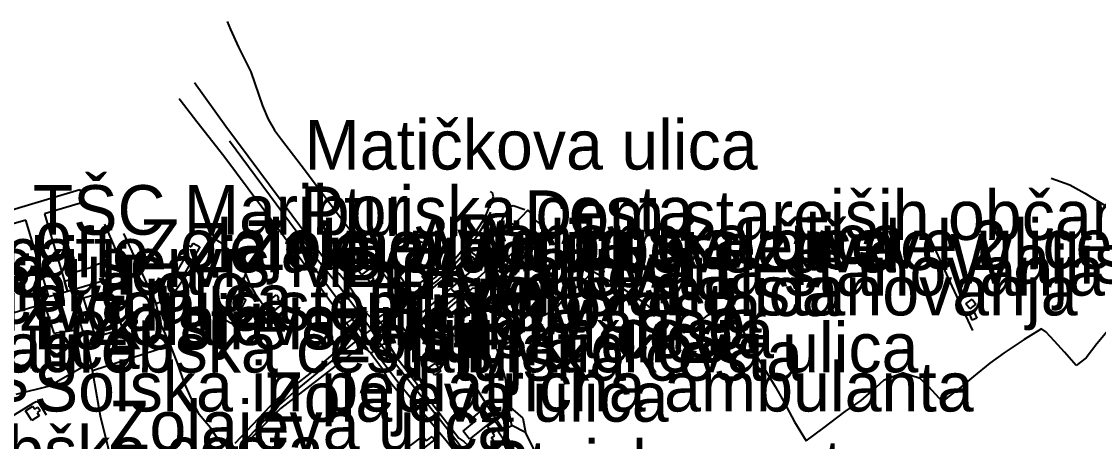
# Model space of a CAD drawing. Extents: x -8864 to 13231, y -7697 to 8949.
# Drawn here: x -1124 to 223, y 4806 to 5332 of the extents above; entities that cross this region are included whole.
import ezdxf

# ---------------------------------------------------------------- set-up
doc = ezdxf.new("R2010")
doc.units = 0
for name, color, linetype in [('OSM_BUILDING_APARTMENTS', 9, 'CONTINUOUS'), ('OSM_BUILDING_GARAGE', 9, 'CONTINUOUS'), ('OSM_BUILDING_HOUSE', 9, 'CONTINUOUS'), ('OSM_BUILDING_INDUSTRIAL', 9, 'CONTINUOUS'), ('OSM_BUILDING_SCHOOL', 9, 'CONTINUOUS'), ('OSM_BUILDING_YES', 9, 'CONTINUOUS'), ('OSM_HIGHWAY_CYCLEWAY', 8, 'CONTINUOUS'), ('OSM_HIGHWAY_FOOTWAY', 8, 'CONTINUOUS'), ('OSM_HIGHWAY_PATH', 8, 'CONTINUOUS'), ('OSM_HIGHWAY_PRIMARY', 8, 'CONTINUOUS'), ('OSM_HIGHWAY_RESIDENTIAL', 8, 'CONTINUOUS'), ('OSM_HIGHWAY_SERVICE', 8, 'CONTINUOUS'), ('OSM_HIGHWAY_TERTIARY', 8, 'CONTINUOUS'), ('OSM_HIGHWAY_TRACK', 8, 'CONTINUOUS'), ('OSM_LABELS', 8, 'CONTINUOUS'), ('OSM_LEISURE_PITCH', 3, 'CONTINUOUS')]:
    doc.layers.add(name, color=color, linetype=linetype)

msp = doc.modelspace()

# ---------------------------------------------------------------- linework, layer by layer
at = {"layer": 'OSM_BUILDING_APARTMENTS'}
for p, q in [((-490.559013, 5095.729903), (-508.384436, 5077.126992)), ((-481.615673, 5088.235365), (-490.559013, 5095.729903)), ((-516.225172, 5081.074412), (-536.9679, 5043.090225)), ((-508.384436, 5077.126992), (-516.225172, 5081.074412)), ((-483.154724, 5084.332423), (-481.615673, 5088.235365)), ((-471.676928, 5075.84825), (-483.154724, 5084.332423)), ((-474.793314, 5073.046138), (-471.676928, 5075.84825)), ((-470.581981, 5071.200303), (-474.793314, 5073.046138)), ((-471.186882, 5061.048206), (-464.364523, 5067.96453)), ((-468.591169, 5073.290767), (-470.581981, 5071.200303)), ((-464.364523, 5067.96453), (-468.591169, 5073.290767)), ((-489.586578, 5039.47639), (-477.588108, 5066.696908)), ((-477.588108, 5066.696908), (-475.61261, 5065.818468)), ((-475.61261, 5065.818468), (-476.378307, 5064.739877)), ((-476.378307, 5064.739877), (-471.186882, 5061.048206)), ((-533.797915, 5040.866327), (-537.496231, 5035.473373)), ((-536.9679, 5043.090225), (-533.797915, 5040.866327)), ((-516.27877, 5035.362178), (-505.551357, 5046.848614)), ((-505.551357, 5046.848614), (-489.586578, 5039.47639)), ((-537.496231, 5035.473373), (-507.082751, 5014.47977)), ((-501.026089, 5027.41174), (-516.27877, 5035.362178)), ((-503.744313, 5024.620748), (-501.026089, 5027.41174)), ((-507.082751, 5014.47977), (-500.513072, 5022.363491)), ((-500.513072, 5022.363491), (-503.744313, 5024.620748)), ((-560.451823, 4997.222318), (-571.37066, 4987.492762)), ((-571.37066, 4987.492762), (-561.003124, 4974.571911)), ((-555.666217, 4997.756053), (-560.451823, 4997.222318)), ((-527.220579, 4995.799023), (-555.666217, 4997.756053)), ((-528.346153, 4979.086425), (-527.220579, 4995.799023)), ((-590.773419, 4971.591887), (-578.966373, 4981.643909)), ((-578.966373, 4981.643909), (-567.978623, 4968.200442)), ((-561.003124, 4974.571911), (-553.71369, 4980.109419)), ((-553.71369, 4980.109419), (-528.346153, 4979.086425)), ((-594.372194, 4939.367597), (-593.001597, 4968.289398)), ((-593.001597, 4968.289398), (-590.773419, 4971.591887)), ((-576.19455, 4961.628822), (-577.320125, 4937.210416)), ((-567.978623, 4968.200442), (-576.19455, 4961.628822)), ((-577.320125, 4937.210416), (-594.372194, 4939.367597))]:
    msp.add_line(p, q, dxfattribs=at)
at = {"layer": 'OSM_BUILDING_GARAGE'}
for p, q in [((-690.995482, 5008.764351), (-685.918912, 5012.51162)), ((-688.591194, 5005.50634), (-690.995482, 5008.764351)), ((-683.506966, 5009.253609), (-688.591194, 5005.50634)), ((-685.918912, 5012.51162), (-683.506966, 5009.253609))]:
    msp.add_line(p, q, dxfattribs=at)
at = {"layer": 'OSM_BUILDING_HOUSE'}
for p, q in [((-702.350766, 5019.250033), (-692.289509, 5026.75569)), ((-698.744334, 5014.424173), (-702.350766, 5019.250033)), ((-688.67542, 5021.918711), (-698.744334, 5014.424173)), ((-692.289509, 5026.75569), (-688.67542, 5021.918711)), ((-857.695347, 4978.830677), (-853.147108, 4988.293365)), ((-853.147108, 4988.293365), (-843.752007, 4983.789971)), ((-816.271146, 4980.709871), (-805.130257, 4989.472031)), ((-805.130257, 4989.472031), (-802.450318, 4986.069467)), ((-848.300246, 4974.327282), (-857.695347, 4978.830677)), ((-843.752007, 4983.789971), (-848.300246, 4974.327282)), ((-807.848481, 4970.012919), (-816.271146, 4980.709871)), ((-798.238985, 4977.574174), (-807.848481, 4970.012919)), ((-807.848481, 4970.012919), (-798.238985, 4977.574174)), ((-791.378341, 4973.359887), (-806.340058, 4961.595463)), ((-802.450318, 4986.069467), (-803.981712, 4984.868561)), ((-803.981712, 4984.868561), (-798.238985, 4977.574174)), ((-798.238985, 4977.574174), (-796.056749, 4979.297696)), ((-796.056749, 4979.297696), (-791.378341, 4973.359887)), ((57.572748, 4978.10791), (65.306286, 4984.056839)), ((62.36601, 4971.880994), (57.572748, 4978.10791)), ((70.099548, 4977.829923), (62.36601, 4971.880994)), ((65.306286, 4984.056839), (70.099548, 4977.829923)), ((-811.010809, 4967.533272), (-807.848481, 4970.012919)), ((-806.340058, 4961.595463), (-811.010809, 4967.533272)), ((61.830022, 4966.098858), (67.480865, 4968.634102)), ((65.505367, 4957.903792), (61.830022, 4966.098858)), ((71.15621, 4960.439036), (65.505367, 4957.903792)), ((67.480865, 4968.634102), (71.15621, 4960.439036)), ((-656.010792, 4945.316526), (-648.277253, 4950.753958)), ((-648.277253, 4950.753958), (-642.932689, 4943.159344)), ((-650.673885, 4937.721913), (-656.010792, 4945.316526)), ((-642.932689, 4943.159344), (-650.673885, 4937.721913)), ((-643.767299, 4928.114671), (-636.462551, 4933.296354)), ((-636.462551, 4933.296354), (-630.918905, 4925.50159)), ((-638.223654, 4920.319907), (-643.767299, 4928.114671)), ((-630.918905, 4925.50159), (-638.223654, 4920.319907)), ((-614.165458, 4898.236594), (-606.171583, 4903.907535)), ((-607.404355, 4888.729428), (-614.165458, 4898.236594)), ((-599.410479, 4894.400369), (-607.404355, 4888.729428)), ((-606.171583, 4903.907535), (-599.410479, 4894.400369)), ((-558.759633, 4836.256542), (-546.745849, 4846.052815)), ((-546.745849, 4846.052815), (-535.053658, 4831.730909)), ((-571.814764, 4818.721102), (-555.375252, 4832.108971)), ((-535.053658, 4831.730909), (-563.506953, 4808.546766)), ((-555.375252, 4832.108971), (-558.759633, 4836.256542)), ((-541.148605, 4824.514358), (-531.424254, 4831.25277)), ((-531.424254, 4831.25277), (-526.217516, 4823.747113)), ((-563.506953, 4808.546766), (-571.814764, 4818.721102)), ((-535.934209, 4817.0087), (-541.148605, 4824.514358)), ((-536.018436, 4810.581633), (-532.603428, 4812.772174)), ((-526.217516, 4823.747113), (-535.934209, 4817.0087)), ((-535.000059, 4816.497204), (-528.882141, 4820.433504)), ((-532.603428, 4812.772174), (-535.000059, 4816.497204)), ((-528.882141, 4820.433504), (-520.712155, 4807.712804)), ((-530.245081, 4801.597083), (-536.018436, 4810.581633)), ((-520.712155, 4807.712804), (-530.245081, 4801.597083))]:
    msp.add_line(p, q, dxfattribs=at)
at = {"layer": 'OSM_BUILDING_INDUSTRIAL'}
for p, q in [((-661.684606, 5036.974504), (-651.171588, 5066.619072)), ((-651.171588, 5066.619072), (-596.745854, 5045.102853)), ((-596.745854, 5045.102853), (-606.35535, 5019.628096)), ((-663.292569, 5030.569676), (-657.465616, 5034.717247)), ((-642.327789, 5001.247574), (-663.292569, 5030.569676)), ((-657.465616, 5034.717247), (-661.684606, 5036.974504)), ((-619.050604, 5013.712525), (-623.35382, 5013.356702)), ((-623.35382, 5013.356702), (-620.000068, 5008.664276)), ((-612.412012, 5016.192172), (-619.050604, 5013.712525)), ((-606.35535, 5019.628096), (-612.412012, 5016.192172)), ((-636.799457, 5005.194994), (-642.327789, 5001.247574)), ((-632.771892, 4999.546292), (-636.799457, 5005.194994)), ((-620.000068, 5008.664276), (-632.771892, 4999.546292))]:
    msp.add_line(p, q, dxfattribs=at)
at = {"layer": 'OSM_BUILDING_SCHOOL'}
for p, q in [((-1172.235963, 5085.433253), (-1051.22523, 5121.393692)), ((-1051.22523, 5121.393692), (-1046.485567, 5105.492818)), ((-1046.485567, 5105.492818), (-1095.559079, 5090.915163)), ((-1118.912834, 5083.164877), (-1153.820954, 5072.79039)), ((-1117.274242, 5077.404979), (-1118.912834, 5083.164877)), ((-1095.559079, 5090.915163), (-1070.467193, 5006.584931)), ((-1090.229829, 4986.769995), (-1117.274242, 5077.404979)), ((-1070.467193, 5006.584931), (-1066.654022, 4993.775275)), ((-1066.654022, 4993.775275), (-1090.229829, 4986.769995))]:
    msp.add_line(p, q, dxfattribs=at)
at = {"layer": 'OSM_BUILDING_YES'}
for p, q in [((-912.159365, 5049.650726), (-909.533025, 5054.254196)), ((-909.533025, 5054.254196), (-901.355382, 5049.606248)), ((-929.487085, 5018.505027), (-916.493209, 5041.311106)), ((-901.355382, 5049.606248), (-921.631035, 5014.034991)), ((-919.709136, 5043.145823), (-915.053699, 5051.30753)), ((-916.493209, 5041.311106), (-919.709136, 5043.145823)), ((-915.053699, 5051.30753), (-912.159365, 5049.650726)), ((-1037.251263, 5025.577024), (-1023.606544, 5029.624519)), ((-1023.606544, 5029.624519), (-1017.304859, 5008.430766)), ((-1062.350806, 5016.414562), (-1036.784187, 5024.009176)), ((-1060.321709, 5009.598313), (-1062.350806, 5016.414562)), ((-1036.784187, 5024.009176), (-1037.251263, 5025.577024)), ((-921.631035, 5014.034991), (-929.487085, 5018.505027)), ((-1070.467193, 5006.584931), (-1060.321709, 5009.598313)), ((-1066.654022, 4993.775275), (-1070.467193, 5006.584931)), ((-1017.304859, 5008.430766), (-1066.654022, 4993.775275)), ((-1046.791846, 4985.702523), (-1023.269638, 4992.452055)), ((-1023.269638, 4992.452055), (-1021.386023, 4986.391932)), ((-1021.386023, 4986.391932), (-1011.539162, 4989.216283)), ((-1011.539162, 4989.216283), (-997.917414, 4946.484073)), ((-848.797949, 4992.329741), (-845.957214, 4997.222318)), ((-843.660123, 4989.349717), (-848.797949, 4992.329741)), ((-845.957214, 4997.222318), (-840.819388, 4994.253413)), ((-840.819388, 4994.253413), (-843.660123, 4989.349717)), ((-1031.477908, 4936.320857), (-1046.791846, 4985.702523)), ((-858.177736, 4954.356674), (-848.97406, 4970.924718)), ((-841.133324, 4966.576996), (-850.344657, 4950.008952)), ((-848.97406, 4970.924718), (-841.133324, 4966.576996)), ((-997.917414, 4946.484073), (-1031.477908, 4936.320857)), ((-850.344657, 4950.008952), (-858.177736, 4954.356674)), ((-1119.410536, 4844.062426), (-1110.038407, 4850.189266)), ((-1111.454946, 4831.897701), (-1119.410536, 4844.062426)), ((-1110.038407, 4850.189266), (-1107.549892, 4846.3864)), ((-1107.549892, 4846.3864), (-1103.843919, 4848.79933)), ((-1100.980213, 4844.429369), (-1104.686186, 4842.016439)), ((-1104.686186, 4842.016439), (-1102.082816, 4838.024541)), ((-1103.843919, 4848.79933), (-1100.980213, 4844.429369)), ((-1102.082816, 4838.024541), (-1111.454946, 4831.897701)), ((-637.366073, 4800.674165), (-621.937281, 4812.371872)), ((-621.937281, 4812.371872), (-617.542181, 4806.589736)), ((-617.542181, 4806.589736), (-610.382915, 4812.027167)), ((-610.382915, 4812.027167), (-607.304814, 4807.968553)), ((-607.304814, 4807.968553), (-629.900529, 4790.833414))]:
    msp.add_line(p, q, dxfattribs=at)
at = {"layer": 'OSM_HIGHWAY_CYCLEWAY'}
for p, q in [((-868.75201, 5200.275373), (-907.925061, 5255.083353)), ((-927.189995, 5235.490807), (-925.96488, 5233.711688)), ((-925.96488, 5233.711688), (-905.09964, 5206.71356)), ((-905.09964, 5206.71356), (-880.314032, 5175.401068)), ((-786.194573, 5089.469629), (-868.75201, 5200.275373)), ((-880.314032, 5175.401068), (-869.961811, 5162.102155)), ((-869.961811, 5162.102155), (-840.635621, 5122.672434)), ((-840.635621, 5122.672434), (-805.857669, 5076.237433)), ((-747.840817, 5037.374806), (-786.194573, 5089.469629)), ((-805.857669, 5076.237433), (-773.575889, 5032.437751)), ((-773.575889, 5032.437751), (-745.398244, 4992.018395)), ((-742.197631, 5030.291689), (-747.840817, 5037.374806)), ((-735.811719, 5023.831264), (-742.197631, 5030.291689)), ((-726.807124, 5015.925304), (-735.811719, 5023.831264)), ((-719.525347, 5007.107547), (-726.807124, 5015.925304)), ((-715.719834, 5001.881385), (-719.525347, 5007.107547)), ((-710.04602, 4994.119979), (-715.719834, 5001.881385)), ((-745.398244, 4992.018395), (-717.465622, 4953.98973)), ((-705.252757, 4986.336335), (-710.04602, 4994.119979)), ((-701.370674, 4979.275457), (-705.252757, 4986.336335)), ((-698.254288, 4974.293924), (-701.370674, 4979.275457)), ((-694.992419, 4969.479184), (-698.254288, 4974.293924)), ((-709.992421, 4959.104697), (-700.857657, 4965.554003)), ((-700.857657, 4965.554003), (-694.992419, 4969.479184)), ((-690.01539, 4963.930557), (-694.992419, 4969.479184)), ((-688.154746, 4962.207035), (-690.01539, 4963.930557)), ((-686.003138, 4960.683665), (-688.154746, 4962.207035)), ((-682.909723, 4960.394558), (-686.003138, 4960.683665)), ((-679.548314, 4960.694784), (-682.909723, 4960.394558)), ((-675.023045, 4954.957126), (-679.548314, 4960.694784)), ((-717.465622, 4953.98973), (-709.992421, 4959.104697)), ((-717.465622, 4953.98973), (-714.280324, 4949.775443)), ((-714.280324, 4949.775443), (-711.087368, 4945.205331)), ((-671.822432, 4950.820675), (-675.023045, 4954.957126)), ((-670.566689, 4949.17499), (-671.822432, 4950.820675)), ((-671.385985, 4945.616752), (-670.566689, 4949.17499)), ((-711.087368, 4945.205331), (-710.413554, 4943.181583)), ((-710.206816, 4940.357232), (-710.796403, 4937.221535)), ((-710.796403, 4937.221535), (-706.018454, 4931.606192)), ((-710.413554, 4943.181583), (-710.206816, 4940.357232)), ((-672.28185, 4942.047395), (-671.385985, 4945.616752)), ((-671.868374, 4938.989535), (-672.28185, 4942.047395)), ((-670.421207, 4935.553612), (-671.868374, 4938.989535)), ((-668.813243, 4932.907172), (-670.421207, 4935.553612)), ((-667.289507, 4930.76111), (-668.813243, 4932.907172)), ((-706.018454, 4931.606192), (-700.344641, 4924.890018)), ((-700.344641, 4924.890018), (-698.499311, 4922.755075)), ((-698.499311, 4922.755075), (-695.467151, 4922.454849)), ((-695.467151, 4922.454849), (-692.955666, 4921.487453)), ((-692.955666, 4921.487453), (-690.283384, 4918.996687)), ((-690.283384, 4918.996687), (-687.366079, 4916.361367)), ((-685.627947, 4917.417719), (-682.680014, 4919.319152)), ((-682.680014, 4919.319152), (-673.629477, 4925.924131)), ((-673.629477, 4925.924131), (-669.640196, 4928.748482)), ((-669.640196, 4928.748482), (-667.289507, 4930.76111)), ((-687.366079, 4916.361367), (-685.627947, 4917.417719))]:
    msp.add_line(p, q, dxfattribs=at)
at = {"layer": 'OSM_HIGHWAY_FOOTWAY'}
for p, q in [((-544.157793, 5086.58968), (-533.476322, 5112.364664)), ((-534.839262, 5117.090449), (-537.212923, 5119.114196)), ((-533.476322, 5112.364664), (-534.839262, 5117.090449)), ((-556.684594, 5067.197285), (-547.580458, 5081.296802)), ((-547.580458, 5081.296802), (-544.157793, 5086.58968)), ((-576.500829, 5040.732893), (-556.684594, 5067.197285)), ((-584.923495, 5031.181248), (-576.500829, 5040.732893)), ((-648.36148, 4992.307502), (-682.6647, 5038.353321)), ((-605.559025, 5012.100199), (-584.923495, 5031.181248)), ((-579.47939, 5024.720823), (-566.056724, 5037.463762)), ((-566.056724, 5037.463762), (-562.212925, 5037.708391)), ((-562.212925, 5037.708391), (-560.252742, 5037.052341)), ((-560.252742, 5037.052341), (-558.813231, 5035.74024)), ((-557.771884, 5030.525198), (-558.9434, 5027.256068)), ((-558.813231, 5035.74024), (-557.771884, 5033.004845)), ((-557.771884, 5033.004845), (-557.771884, 5030.525198)), ((-600.528397, 5005.639774), (-579.47939, 5024.720823)), ((-544.356875, 5018.282637), (-563.024564, 5001.436606)), ((-636.883684, 4988.960535), (-605.559025, 5012.100199)), ((-631.232841, 4979.63128), (-600.528397, 5005.639774)), ((-563.024564, 5001.436606), (-578.889803, 4988.41568)), ((-563.024564, 5001.436606), (-524.479384, 5000.080027)), ((-524.479384, 5000.080027), (-522.075096, 4999.023676)), ((-654.831619, 4987.870824), (-651.631006, 4990.128082)), ((-652.902063, 4985.224385), (-654.831619, 4987.870824)), ((-651.631006, 4990.128082), (-648.36148, 4992.307502)), ((-648.36148, 4992.307502), (-645.428861, 4989.772258)), ((-645.428861, 4989.772258), (-639.525338, 4988.649189)), ((-639.525338, 4988.649189), (-636.883684, 4988.960535)), ((-636.883684, 4988.960535), (-634.134832, 4984.168033)), ((-578.889803, 4988.41568), (-610.000067, 4962.618457)), ((-586.876022, 4998.022921), (-578.889803, 4988.41568)), ((-578.889803, 4988.41568), (-562.090414, 4968.211561)), ((-522.075096, 4999.023676), (-520.566673, 4996.766419)), ((-520.467132, 4993.764156), (-521.707561, 4975.661622)), ((-520.566673, 4996.766419), (-520.42119, 4994.509162)), ((-520.42119, 4994.509162), (-520.467132, 4993.764156)), ((-520.467132, 4993.764156), (-515.505417, 4993.597363)), ((-515.505417, 4993.597363), (-513.024559, 4992.741162)), ((-513.024559, 4992.741162), (-510.719811, 4990.60622)), ((-510.719811, 4990.60622), (-509.264987, 4988.048736)), ((-509.264987, 4988.048736), (-509.00465, 4985.135429)), ((-677.166996, 4961.184042), (-653.836213, 4977.362904)), ((-653.836213, 4977.362904), (-652.794865, 4981.221368)), ((-651.003134, 4973.326528), (-653.836213, 4977.362904)), ((-652.794865, 4981.221368), (-652.902063, 4985.224385)), ((-647.243563, 4968.300517), (-651.003134, 4973.326528)), ((-636.340039, 4971.447334), (-633.376792, 4973.693471)), ((-634.134832, 4984.168033), (-631.232841, 4979.63128)), ((-633.376792, 4973.693471), (-632.879089, 4977.318426)), ((-632.879089, 4977.318426), (-631.232841, 4979.63128)), ((-631.232841, 4979.63128), (-622.702978, 4967.722304)), ((-552.182297, 4976.462225), (-562.090414, 4968.211561)), ((-545.872954, 4976.150879), (-552.182297, 4976.462225)), ((-546.761163, 4967.132971), (-545.872954, 4976.150879)), ((-521.776474, 4974.660867), (-545.872954, 4976.150879)), ((-521.707561, 4975.661622), (-521.776474, 4974.660867)), ((-519.264988, 4975.828414), (-521.707561, 4975.661622)), ((-515.160853, 4976.762451), (-519.264988, 4975.828414)), ((-512.595768, 4977.618652), (-515.160853, 4976.762451)), ((-510.375248, 4979.586802), (-512.595768, 4977.618652)), ((-509.18076, 4982.322198), (-510.375248, 4979.586802)), ((-509.096534, 4983.667656), (-509.18076, 4982.322198)), ((-509.00465, 4985.135429), (-509.096534, 4983.667656)), ((-509.096534, 4983.667656), (-500.918891, 4983.36743)), ((-677.166996, 4961.184042), (-679.548314, 4960.694784)), ((-668.407424, 4951.387769), (-647.243563, 4968.300517)), ((-647.243563, 4968.300517), (-643.7137, 4970.057397)), ((-643.7137, 4970.057397), (-639.563623, 4969.145599)), ((-639.563623, 4969.145599), (-636.340039, 4971.447334)), ((-571.003126, 4960.516873), (-571.454887, 4952.544196)), ((-562.090414, 4968.211561), (-571.003126, 4960.516873)), ((-562.090414, 4968.211561), (-561.06438, 4966.988417)), ((-561.06438, 4966.988417), (-553.690719, 4957.959389)), ((-553.690719, 4957.959389), (-548.568207, 4961.417551)), ((-548.568207, 4961.417551), (-546.761163, 4967.132971)), ((-670.566689, 4949.17499), (-668.407424, 4951.387769)), ((-571.454887, 4952.544196), (-558.805574, 4955.401906)), ((-558.805574, 4955.401906), (-553.690719, 4957.959389)), ((-714.356893, 4932.606946), (-757.641737, 4895.334407)), ((-711.868378, 4935.664806), (-714.356893, 4932.606946)), ((-710.796403, 4937.221535), (-711.868378, 4935.664806)), ((-928.277284, 4901.705876), (-938.162431, 4927.747728)), ((-704.724427, 4921.064913), (-800.153227, 4846.909016)), ((-702.465621, 4922.299176), (-704.724427, 4921.064913)), ((-700.344641, 4922.577164), (-702.465621, 4922.299176)), ((-698.499311, 4922.755075), (-700.344641, 4922.577164)), ((-667.289507, 4930.76111), (-660.627944, 4920.308787)), ((-660.627944, 4920.308787), (-655.528403, 4911.624463)), ((-687.366079, 4916.361367), (-672.450304, 4896.880016)), ((-655.528403, 4911.624463), (-577.036817, 4810.036778)), ((-920.880653, 4879.544727), (-928.277284, 4901.705876)), ((-757.641737, 4895.334407), (-805.70453, 4857.99515)), ((-672.450304, 4896.880016), (-667.549844, 4887.161579)), ((-911.225215, 4858.406571), (-920.880653, 4879.544727)), ((-667.549844, 4887.161579), (-661.010792, 4877.754489)), ((-661.010792, 4877.754489), (-652.297162, 4867.102015)), ((-902.189992, 4839.525673), (-911.225215, 4858.406571)), ((-805.70453, 4857.99515), (-857.457981, 4803.409561)), ((-887.817862, 4822.913151), (-902.189992, 4839.525673)), ((-800.153227, 4846.909016), (-845.750476, 4800.941033)), ((-880.834706, 4811.827017), (-887.817862, 4822.913151)), ((-872.703006, 4801.852832), (-880.834706, 4811.827017)), ((-577.036817, 4810.036778), (-570.750446, 4805.866969)), ((-570.750446, 4805.866969), (-565.513079, 4800.629688))]:
    msp.add_line(p, q, dxfattribs=at)
at = {"layer": 'OSM_HIGHWAY_PATH'}
for p, q in [((-422.281823, 5005.06156), (-409.165435, 5018.994284)), ((-409.165435, 5018.994284), (-373.79024, 4998.734569)), ((-444.372177, 4986.758875), (-422.281823, 5005.06156)), ((-456.018427, 4971.347258), (-444.372177, 4986.758875)), ((-373.79024, 4998.734569), (-345.666194, 4979.809192)), ((-345.666194, 4979.809192), (-325.980128, 4963.085475)), ((-250.765724, 4970.580013), (-233.545202, 4974.338402)), ((-233.545202, 4974.338402), (-226.294052, 4962.062482)), ((-507.419658, 4934.675172), (-471.14094, 4963.741525)), ((-471.14094, 4963.741525), (-456.018427, 4971.347258)), ((-325.980128, 4963.085475), (-295.023003, 4941.802766)), ((-280.275682, 4952.110536), (-264.44107, 4964.553248)), ((-264.44107, 4964.553248), (-250.765724, 4970.580013)), ((-226.294052, 4962.062482), (-221.485476, 4944.460325)), ((-295.023003, 4941.802766), (-280.275682, 4952.110536)), ((152.281793, 4946.97333), (130.581944, 4933.529864)), ((157.488532, 4943.070389), (152.281793, 4946.97333)), ((245.160823, 4956.513855), (221.286395, 4927.892281)), ((-526.125632, 4921.743202), (-507.419658, 4934.675172)), ((-221.485476, 4944.460325), (-210.275674, 4922.688358)), ((130.581944, 4933.529864), (105.405831, 4916.617116)), ((168.338456, 4931.361563), (157.488532, 4943.070389)), ((-525.306336, 4908.377571), (-526.125632, 4921.743202)), ((-210.275674, 4922.688358), (-197.902013, 4902.27297)), ((180.926513, 4917.484436), (168.338456, 4931.361563)), ((221.286395, 4927.892281), (207.833101, 4910.545873)), ((-518.369123, 4883.058487), (-525.306336, 4908.377571)), ((105.405831, 4916.617116), (87.611036, 4904.040969)), ((195.681492, 4901.005348), (180.926513, 4917.484436)), ((207.833101, 4910.545873), (195.681492, 4901.005348)), ((-197.902013, 4902.27297), (-181.355303, 4874.818943)), ((87.611036, 4904.040969), (67.212871, 4887.128221)), ((-516.408939, 4855.637818), (-518.369123, 4883.058487)), ((-59.800925, 4869.203599), (-44.670755, 4882.925053)), ((-44.670755, 4882.925053), (-21.638593, 4891.576018)), ((0.375191, 4884.52626), (-21.638593, 4891.576018)), ((11.225116, 4874.118415), (0.375191, 4884.52626)), ((67.212871, 4887.128221), (48.989286, 4871.950113)), ((-181.355303, 4874.818943), (-170.70446, 4856.160434)), ((-73.499242, 4857.11671), (-59.800925, 4869.203599)), ((28.154674, 4855.471025), (11.225116, 4874.118415)), ((48.989286, 4871.950113), (35.099544, 4861.108608)), ((-515.528387, 4851.134423), (-516.408939, 4855.637818)), ((-170.70446, 4856.160434), (-157.021457, 4830.541123)), ((-93.422675, 4843.417495), (-73.499242, 4857.11671)), ((35.099544, 4861.108608), (28.154674, 4855.471025)), ((-510.574329, 4825.893175), (-515.528387, 4851.134423)), ((-515.528387, 4851.134423), (-496.891326, 4835.111234)), ((-121.684546, 4821.890157), (-93.422675, 4843.417495)), ((-521.2558, 4820.233353), (-510.574329, 4825.893175)), ((-493.552887, 4816.930864), (-510.574329, 4825.893175)), ((-496.891326, 4835.111234), (-493.552887, 4816.930864)), ((-157.021457, 4830.541123), (-142.266478, 4806.467421)), ((-482.970957, 4795.781589), (-493.552887, 4816.930864)), ((-142.266478, 4806.467421), (-121.684546, 4821.890157))]:
    msp.add_line(p, q, dxfattribs=at)
at = {"layer": 'OSM_HIGHWAY_PRIMARY'}
for p, q in [((-840.344656, 5149.659443), (-863.981718, 5181.817016)), ((-754.356898, 5033.872166), (-840.344656, 5149.659443)), ((-760.735153, 5027.178231), (-709.992421, 4959.104697)), ((-725.635608, 4998.300909), (-754.356898, 5033.872166)), ((-700.857657, 4965.554003), (-725.635608, 4998.300909)), ((-686.608039, 4945.905859), (-700.857657, 4965.554003)), ((-709.992421, 4959.104697), (-696.35536, 4938.778264)), ((-673.629477, 4925.924131), (-686.608039, 4945.905859)), ((-696.35536, 4938.778264), (-682.680014, 4919.319152)), ((-682.680014, 4919.319152), (-654.831619, 4882.002135)), ((-665.015387, 4913.837242), (-673.629477, 4925.924131)), ((-590.421198, 4819.899768), (-665.015387, 4913.837242)), ((-654.831619, 4882.002135), (-634.295629, 4856.760886)), ((-634.295629, 4856.760886), (-592.970969, 4806.812125)), ((-539.510013, 4754.039013), (-590.421198, 4819.899768)), ((-592.970969, 4806.812125), (-552.128698, 4755.273277))]:
    msp.add_line(p, q, dxfattribs=at)
at = {"layer": 'OSM_HIGHWAY_RESIDENTIAL'}
for p, q in [((-866.776512, 5331.896808), (-862.787231, 5322.056057)), ((-862.787231, 5322.056057), (-852.894428, 5299.839311)), ((-852.894428, 5299.839311), (-837.144043, 5268.671373)), ((-837.144043, 5268.671373), (-822.909738, 5226.350584)), ((-822.909738, 5226.350584), (-815.536077, 5209.448955)), ((-815.536077, 5209.448955), (-807.856138, 5195.938771)), ((-807.856138, 5195.938771), (-799.004682, 5184.074273)), ((-799.004682, 5184.074273), (-774.28033, 5151.805505)), ((-774.28033, 5151.805505), (-751.585075, 5121.527126)), ((164.088839, 5135.782316), (187.427279, 5127.453816)), ((-751.585075, 5121.527126), (-740.046023, 5106.404616)), ((187.427279, 5127.453816), (206.309364, 5116.679028)), ((206.309364, 5116.679028), (254.3645, 5087.757227)), ((-740.046023, 5106.404616), (-726.608043, 5088.58007)), ((-726.608043, 5088.58007), (-720.536067, 5080.529557)), ((-886.562119, 5067.664304), (-891.209899, 5054.643378)), ((-886.562119, 5067.664304), (-882.174676, 5059.836181)), ((-720.536067, 5080.529557), (-700.352297, 5053.753819)), ((-996.86841, 5066.496757), (-965.176216, 4997.633739)), ((-891.209899, 5054.643378), (-901.53915, 5038.564592)), ((-882.174676, 5059.836181), (-876.569775, 5055.933239)), ((-876.569775, 5055.933239), (-869.00469, 5049.962072)), ((-700.352297, 5053.753819), (-689.770367, 5039.932289)), ((11.56968, 5062.71613), (39.785609, 5000.513688)), ((-869.00469, 5049.962072), (-860.980186, 5043.034628)), ((-860.980186, 5043.034628), (-854.663187, 5036.18502)), ((-901.53915, 5038.564592), (-911.36304, 5023.008421)), ((-854.663187, 5036.18502), (-847.412038, 5026.377628)), ((-689.770367, 5039.932289), (-651.631006, 4990.128082)), ((-911.36304, 5023.008421), (-922.68004, 5007.163144)), ((-847.412038, 5026.377628), (-844.60193, 5017.370839)), ((-844.60193, 5017.370839), (-844.058286, 5016.02538)), ((-844.058286, 5016.02538), (-838.866861, 5003.071171)), ((-922.68004, 5007.163144), (-935.00776, 4989.927931)), ((-838.866861, 5003.071171), (-832.090444, 4991.273389)), ((39.785609, 5000.513688), (65.918843, 4944.827268)), ((-965.176216, 4997.633739), (-958.292601, 4984.190272)), ((-935.00776, 4989.927931), (-941.577439, 4983.767732)), ((-832.090444, 4991.273389), (-814.134852, 4965.743034)), ((-651.631006, 4990.128082), (-642.09808, 4979.331054)), ((-958.292601, 4984.190272), (-955.704546, 4978.119029)), ((-941.577439, 4983.767732), (-955.704546, 4978.119029)), ((-642.09808, 4979.331054), (-636.340039, 4971.447334)), ((-636.340039, 4971.447334), (-621.967909, 4955.212875)), ((-621.967909, 4955.212875), (-615.359945, 4949.330663)), ((-615.359945, 4949.330663), (-596.217523, 4931.895298)), ((-696.35536, 4938.778264), (-706.018454, 4931.606192)), ((-706.018454, 4931.606192), (-779.785691, 4870.827045)), ((-596.217523, 4931.895298), (-573.782605, 4899.137273)), ((-573.782605, 4899.137273), (-555.237427, 4873.12878)), ((-779.785691, 4870.827045), (-802.480946, 4850.956511)), ((-555.237427, 4873.12878), (-548.774945, 4861.998168)), ((-548.774945, 4861.998168), (-541.585052, 4850.700763)), ((-802.480946, 4850.956511), (-850.627965, 4800.196027)), ((-541.585052, 4850.700763), (-521.2558, 4820.233353)), ((-521.2558, 4820.233353), (-508.568203, 4795.826067))]:
    msp.add_line(p, q, dxfattribs=at)
at = {"layer": 'OSM_HIGHWAY_SERVICE'}
for p, q in [((-516.041404, 5096.619463), (-549.448759, 5033.749851)), ((-513.170041, 5099.910833), (-516.041404, 5096.619463)), ((-508.996993, 5100.84487), (-513.170041, 5099.910833)), ((-494.364526, 5095.974532), (-508.996993, 5100.84487)), ((-1020.620327, 5077.994313), (-990.214504, 5008.730993)), ((-565.689189, 5046.826375), (-561.4702, 5042.99015)), ((-561.4702, 5042.99015), (-549.448759, 5033.749851)), ((-549.448759, 5033.749851), (-554.004655, 5025.832772)), ((-549.448759, 5033.749851), (-488.882136, 4994.76491)), ((-844.058286, 5016.02538), (-847.480951, 5006.084553)), ((-554.004655, 5025.832772), (-586.876022, 4998.022921)), ((-847.480951, 5006.084553), (-855.56671, 4994.953941)), ((-855.56671, 4994.953941), (-870.222148, 4967.955813)), ((-586.876022, 4998.022921), (-622.702978, 4967.722304)), ((-870.222148, 4967.955813), (-873.736696, 4960.327841)), ((-873.736696, 4960.327841), (-857.557521, 4951.943744)), ((-1041.240543, 4924.489716), (-1051.615736, 4957.659163)), ((-1035.260451, 4894.61164), (-1041.240543, 4924.489716)), ((-1025.482502, 4837.657598), (-1035.260451, 4894.61164)), ((-1110.10732, 4853.4028), (-1171.608092, 4815.463091)), ((-1105.857702, 4855.526623), (-1110.10732, 4853.4028)), ((-1102.672403, 4854.403554), (-1105.857702, 4855.526623)), ((-1092.902111, 4838.71395), (-1102.672403, 4854.403554)), ((-1014.19613, 4791.80081), (-1025.482502, 4837.657598))]:
    msp.add_line(p, q, dxfattribs=at)
at = {"layer": 'OSM_HIGHWAY_TERTIARY'}
for p, q in [((-537.565143, 5092.872194), (-544.410473, 5079.862387)), ((-545.926553, 5076.982439), (-552.947993, 5064.917789)), ((-544.410473, 5079.862387), (-545.926553, 5076.982439)), ((-552.947993, 5064.917789), (-561.248147, 5052.819781)), ((-565.689189, 5046.826375), (-573.721349, 5036.985624)), ((-561.248147, 5052.819781), (-565.689189, 5046.826375)), ((-582.480922, 5027.167112), (-602.940342, 5008.186138)), ((-573.721349, 5036.985624), (-582.480922, 5027.167112)), ((-602.940342, 5008.186138), (-634.134832, 4984.168033)), ((-651.003134, 4973.326528), (-675.023045, 4954.957126)), ((-642.09808, 4979.331054), (-651.003134, 4973.326528)), ((-634.134832, 4984.168033), (-642.09808, 4979.331054)), ((-686.608039, 4945.905859), (-696.35536, 4938.778264)), ((-675.023045, 4954.957126), (-686.608039, 4945.905859))]:
    msp.add_line(p, q, dxfattribs=at)
at = {"layer": 'OSM_HIGHWAY_TRACK'}
for p, q in [((-949.831651, 4952.599794), (-955.704546, 4978.119029)), ((-938.162431, 4927.747728), (-949.831651, 4952.599794)), ((-1035.260451, 4894.61164), (-940.520777, 4925.390395)), ((-940.520777, 4925.390395), (-938.162431, 4927.747728))]:
    msp.add_line(p, q, dxfattribs=at)
at = {"layer": 'OSM_LEISURE_PITCH'}
for p, q in [((-1166.707632, 4957.648043), (-1096.064439, 4978.574929)), ((-1096.064439, 4978.574929), (-1083.736719, 4941.647093)), ((-1083.736719, 4941.647093), (-1057.863822, 4945.338765)), ((-1057.863822, 4945.338765), (-1049.234419, 4898.136519)), ((-1049.234419, 4898.136519), (-1089.081284, 4875.152527)), ((-1089.081284, 4875.152527), (-1131.386036, 4864.477814))]:
    msp.add_line(p, q, dxfattribs=at)

# ---------------------------------------------------------------- texts
at = {"layer": 'OSM_LABELS'}
for s, p in [('Matičkova ulica', (-770.263551, 5146.446607)), ('TŠC Maribor', (-1110.201755, 5064.838099)), ('Ptujska cesta', (-776.142142, 5063.207204)), ('Dom starejših občanov Tezno', (-495.159319, 5058.288792)), ('TAM-Europe d.o.o.', (-1738.977029, 5031.661472)), ('Šalčka caffe', (-1416.662812, 5011.579171)), ('Zolajeva ulica od Kavčičeve ulice', (-976.485574, 5022.207503)), ('Zolajeva ulica povezava', (-915.300031, 5017.49612)), ('Zolajeva ulica - slepi del 2', (-845.609767, 5020.601096)), ('Avto Jarc', (-634.349774, 5023.303088)), ('Panonska ulica', (-581.378743, 5028.402532)), ('Wallischeva ulica', (38.383285, 5003.605133)), ('Perhavčeva ulica', (-1531.640931, 4989.661369)), ('Bencinski servis MB24 Maribor', (-1408.124198, 4999.084215)), ('Varovana stanovanja', (-548.124103, 4988.479617)), ('Ptujska cesta', (-728.04948, 4983.32901)), ('Marchiol d.o.o.', (-1362.793849, 4968.831076)), ('Panonska ulica', (-664.586397, 4962.938629)), ('Varovana stanovanja', (-582.196657, 4963.697047)), ('Perhavčeva ulica', (-1416.522323, 4953.407166)), ('SMM proizvodni sistemi d.o.o.', (-1482.318832, 4944.522999)), ('Ptujska cesta', (-691.481699, 4942.342062)), ('Lokostrelski klub Maribor', (-1109.113615, 4921.12051)), ('Zolajeva ulica', (-1041.879932, 4926.533839)), ('Ptujska cesta', (-675.868175, 4910.191247)), ('Perhavčeva ulica', (-1608.099387, 4896.829247)), ('Zolajeva ulica', (-738.258335, 4905.04274)), ('Zagrebška cesta', (-1195.615475, 4892.168297)), ('Ptujska cesta', (-639.741777, 4882.009842)), ('Matičkova ulica', (-569.006849, 4892.439563)), ('Fortis', (-1322.697221, 4855.961342)), ('Šolska in pediatrična ambulanta', (-1108.828606, 4843.318655)), ('Zolajeva ulica', (-821.84424, 4830.542159)), ('Zolajeva ulica', (-1014.920821, 4794.745248)), ('Zagrebška cesta', (-1358.83609, 4762.934719)), ('Ptujska cesta', (-544.546637, 4745.224734))]:
    msp.add_text(s, height=62.042552, dxfattribs=at).set_placement(p)

doc.saveas('drawing.dxf')
